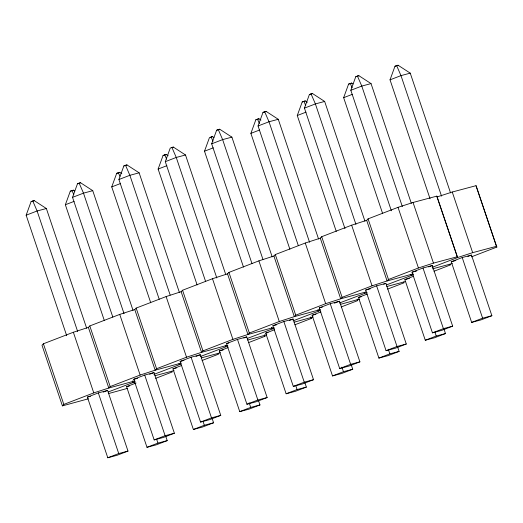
<?xml version="1.0" encoding="UTF-8"?>
<svg xmlns="http://www.w3.org/2000/svg" width="523" height="523" viewBox="0 0 523 523"><rect width="100%" height="100%" fill="white"/><g stroke="black" fill="none" stroke-linecap="round" stroke-linejoin="round"><path stroke-width="0.78" d="M66.709 335.714L26.15 215.201L31.092 201.63L32.772 200.982L34.191 200.603L46.37 208.52L86.661 328.254M104.352 320.625L65.355 204.748L70.304 191.176L73.403 190.15L74.756 191.032M112.824 317.095L72.534 197.361L77.476 183.782L79.156 183.142L80.575 182.762L92.748 190.673L133.045 310.407M150.735 302.778L111.739 186.907L116.681 173.329L119.78 172.309L121.813 173.623M159.208 299.248L118.911 179.513L123.853 165.941L125.533 165.294L126.958 164.915L139.131 172.825L179.428 292.566M197.119 284.93L158.123 169.06L163.065 155.488L166.164 154.462L168.19 155.782M205.591 281.4L165.294 161.666L170.237 148.094L171.917 147.447L173.335 147.068L185.515 154.985L225.805 274.719M243.496 267.09L204.5 151.212L209.448 137.641L212.547 136.614L213.9 137.497M251.968 263.559L211.678 143.825L216.62 130.247L218.3 129.606L219.719 129.227L231.892 137.137L272.189 256.871M289.879 249.242L250.883 133.372L255.825 119.793L258.924 118.773L260.957 120.087M298.352 245.712L258.055 125.978L262.997 112.406L264.677 111.759L266.102 111.379L278.275 119.29L318.572 239.031M336.263 231.395L297.267 115.524L302.209 101.952L305.308 100.926L307.334 102.247M344.99 228.643L304.438 108.13L309.381 94.558L311.061 93.911L312.479 93.532L324.659 101.449L364.949 221.183M382.64 213.554L343.644 97.677L348.593 84.105L351.691 83.079L353.045 83.961M391.374 210.795L350.822 90.289L355.764 76.711L357.444 76.07L358.863 75.691L371.036 83.602L411.333 203.336M430.063 198.799L390.027 79.836L394.97 66.258L396.65 65.617L398.068 65.238L410.248 73.148L450.538 192.882M432.188 267.318L457.645 257.525L436.823 196.132L413.046 202.473L398.029 207.337L368.081 218.862L366.669 220.314L351.646 225.184L321.697 236.71L320.285 238.161L305.262 243.032L275.314 254.551L273.902 256.009L258.885 260.872L228.937 272.398L227.525 273.849L212.501 278.72L182.553 290.245L181.141 291.697L166.118 296.567L136.17 308.086L134.757 309.544L119.741 314.408L89.793 325.934L88.38 327.385L73.357 332.255L43.409 343.781L41.997 345.232L62.407 405.874L88.472 398.774M62.407 405.874L63.819 404.416L93.767 392.897L108.784 388.027L134.856 380.934M181.239 363.086L155.168 370.186L140.144 375.05L110.196 386.575L108.784 388.027L88.38 327.385M227.616 345.239L201.551 352.339L186.528 357.202L156.58 368.728L155.168 370.186L134.757 309.544M274 327.398L247.928 334.491L232.912 339.362L202.963 350.881L201.551 352.339L181.141 291.697M320.383 309.551L294.312 316.65L279.289 321.514L249.34 333.04L247.928 334.491L227.525 273.849M365.995 291.958L340.695 298.803L325.672 303.673L295.724 315.192L294.312 316.65L273.902 256.009M413.144 273.862L387.072 280.956L372.056 285.826L342.107 297.345L340.695 298.803L320.285 238.161M471.393 256.865L496.85 247.072L496.438 246.32L472.661 252.661L457.645 257.525L457.226 256.773L433.456 263.115L418.433 267.979L388.484 279.504L387.072 280.956L366.669 220.314M33.073 201.035L34.191 200.603M80.575 182.762L77.476 183.782M126.958 164.915L123.853 165.941M171.655 147.715L173.335 147.068M219.719 129.227L216.62 130.247M266.102 111.379L262.997 112.406M312.479 93.532L309.381 94.558M358.863 75.691L355.764 76.711M72.279 190.581L73.403 190.15M119.78 172.309L116.681 173.329M166.164 154.462L163.065 155.488M210.867 137.261L212.547 136.614M258.924 118.773L255.825 119.793M305.308 100.926L302.209 101.952M351.691 83.079L348.593 84.105M398.068 65.238L394.97 66.258M26.15 215.201L37.107 210.985L46.37 208.52M72.534 197.361L83.49 193.144L92.748 190.673M118.911 179.513L129.867 175.297L139.131 172.825M165.294 161.666L176.251 157.449L185.515 154.985M211.678 143.825L222.635 139.608L231.892 137.137M258.055 125.978L269.012 121.761L278.275 119.29M304.438 108.13L315.395 103.92L324.659 101.449M350.822 90.289L361.779 86.073L371.036 83.602M65.355 204.748L74.122 201.375M111.739 186.907L120.506 183.534M158.123 169.06L166.883 165.686M204.5 151.212L213.266 147.839M250.883 133.372L259.65 129.998M297.267 115.524L306.027 112.151M343.644 97.677L352.41 94.31M390.027 79.836L400.984 75.619L410.248 73.148M87.374 397.127L98.331 392.91L107.594 390.439L127.998 451.081L117.041 455.298L107.784 457.762L87.374 397.127L90.459 396.303M133.757 379.28L144.708 375.063L153.971 372.592L174.381 433.234L163.424 437.45L154.161 439.921L133.757 379.28L137.614 378.253M180.134 361.432L191.091 357.216L200.355 354.751L220.758 415.386L209.808 419.603L200.544 422.074L180.134 361.432L183.998 360.406M226.518 343.591L237.475 339.375L246.738 336.904L267.142 397.545L256.185 401.762L246.928 404.227L226.518 343.591L228.832 342.97M272.901 325.744L283.852 321.527L293.115 319.056L313.525 379.698L302.569 383.915L293.305 386.386L272.901 325.744L276.759 324.718M319.278 307.897L330.235 303.68L339.499 301.215L359.902 361.851L348.952 366.067L339.689 368.538L319.278 307.897L322.364 307.073M365.662 290.056L376.619 285.839L385.882 283.368L406.286 344.01L395.329 348.226L386.072 350.691L365.662 290.056L370.291 288.82M412.046 272.208L422.996 267.992L432.26 265.521L452.67 326.162L441.713 330.379L432.449 332.85L412.046 272.208L416.674 270.973M103.208 392.126L107.594 390.439M149.591 374.278L153.971 372.592M195.968 356.438L200.355 354.751M243.816 338.028L246.738 336.904M289.467 320.462L293.115 319.056M334.387 303.183L339.499 301.215M383.686 284.211L385.882 283.368M428.612 266.926L432.26 265.521M108.268 391.949L135.228 381.712M153.899 374.39L180.853 364.113M200.283 356.549L227.989 346.023M247.412 338.414L274.372 328.176M293.043 320.854L319.998 310.577M339.427 303.013L367.133 292.488M386.556 284.878L413.516 274.64M165.654 436.019L167.21 440.628L156.253 444.844L146.989 447.309L126.579 386.674L136.078 383.019M212.037 418.178L213.587 422.78L202.63 426.997L193.373 429.468L172.963 368.826L181.729 365.453M258.421 400.33L259.97 404.939L249.013 409.149L239.75 411.621L219.346 350.979L228.106 347.605M304.798 382.483L306.354 387.092L295.397 391.309L286.133 393.773L265.723 333.138L274.49 329.765M351.181 364.642L352.731 369.245L341.774 373.461L332.517 375.932L312.107 315.291L320.874 311.917M397.565 346.795L399.114 351.404L388.158 355.614L378.894 358.085L358.49 297.443L367.251 294.07M443.942 328.947L445.498 333.556L434.541 337.773L425.277 340.238L404.867 279.602L413.634 276.229M451.251 261.755L462.208 257.538L471.471 255.067L491.875 315.709L480.918 319.926L471.661 322.397L451.251 261.755L455.879 260.519M467.817 256.473L471.471 255.067M155.71 378.325L172.178 371.99L171.766 371.238L154.893 375.736M202.094 360.484L218.562 354.143L218.15 353.391L201.277 357.889M248.471 342.637L264.945 336.302L264.429 334.766M294.854 324.79L311.322 318.455L310.806 316.918M341.238 306.949L357.706 300.607L357.189 299.071M387.615 289.101L404.089 282.766L403.671 282.008L386.804 286.506M433.998 271.254L450.466 264.919L450.055 264.167L432.416 268.868M107.784 457.762L118.734 453.546L127.998 451.081M154.161 439.921L165.118 435.705L174.381 433.234M200.544 422.074L211.501 417.857L220.758 415.386M246.928 404.227L257.878 400.017L267.142 397.545M293.305 386.386L304.262 382.169L313.525 379.698M339.689 368.538L350.645 364.322L359.902 361.851M386.072 350.691L397.022 346.481L406.286 344.01M432.449 332.85L443.406 328.634L452.67 326.162M146.989 447.309L157.946 443.099L167.21 440.628M193.373 429.468L204.323 425.251L213.587 422.78M239.75 411.621L250.707 407.404L259.97 404.939M286.133 393.773L297.09 389.563L306.354 387.092M332.517 375.932L343.467 371.716L352.731 369.245M378.894 358.085L389.851 353.868L399.114 351.404M425.277 340.238L436.234 336.028L445.498 333.556M471.661 322.397L482.611 318.18L491.875 315.709M450.055 264.167L452.349 263.409M403.671 282.008L405.207 281.505M340.421 304.353L359.589 299.097M294.037 322.201L313.205 316.945M247.66 340.042L266.828 334.785M218.15 353.391L220.445 352.633M171.766 371.238L174.061 370.48M127.684 388.321L108.516 393.577M437.235 196.883L452.258 192.019L476.028 185.678L496.85 247.072M31.092 201.63L32.511 201.25M70.304 191.176L71.723 190.797M404.867 279.602L409.502 278.367M358.49 297.443L361.576 296.619M312.107 315.291L315.964 314.264M265.723 333.138L268.038 332.517M219.346 350.979L223.203 349.952M172.963 368.826L176.82 367.8M126.579 386.674L129.671 385.85M410.849 274.621L411.261 275.373M364.466 292.462L364.877 293.22M357.294 299.856L357.706 300.607M318.082 310.309L318.5 311.061L317.984 309.524M310.91 317.703L311.322 318.455M271.705 328.156L272.117 328.908L271.6 327.372M264.527 335.544L264.945 336.302M225.321 345.997L225.733 346.756L225.217 345.219M178.938 363.845L179.356 364.596M132.561 381.692L132.973 382.444L132.456 380.907M396.65 65.617L400.984 75.619L441.536 196.125M357.444 76.07L361.779 86.073L402.331 206.578M350.266 83.458L352.129 87.746M311.061 93.911L315.395 103.92L355.947 224.426M303.889 101.305L305.746 105.594M264.677 111.759L269.012 121.761L309.57 242.273M257.506 119.152L259.362 123.435M218.3 129.606L222.635 139.608L262.925 259.343M211.129 136.993L212.985 141.282M171.917 147.447L176.251 157.449L216.803 277.961M164.745 154.841L166.602 159.129M125.533 165.294L129.867 175.297L170.165 295.031M118.361 172.688L119.911 176.258M79.156 183.142L83.49 193.144L124.043 313.65M71.984 190.529L73.841 194.818M32.772 200.982L37.107 210.985L77.659 331.497M476.028 185.678L496.438 246.32M452.258 192.019L472.661 252.661M462.208 257.538L482.611 318.18M436.823 196.132L457.226 256.773M413.046 202.473L433.456 263.115M422.996 267.992L443.406 328.634M398.029 207.337L418.433 267.979M434.94 332.19L436.234 336.028M368.081 218.862L388.484 279.504M376.619 285.839L397.022 346.481M351.646 225.184L372.056 285.826M388.301 349.266L389.851 353.868M321.697 236.71L342.107 297.345M330.235 303.68L350.645 364.322M305.262 243.032L325.672 303.673M341.918 367.107L343.467 371.716M275.314 254.551L295.724 315.192M283.852 321.527L304.262 382.169M258.885 260.872L279.289 321.514M295.796 385.719L297.09 389.563M228.937 272.398L249.34 333.04M237.475 339.375L257.878 400.017M212.501 278.72L232.912 339.362M249.157 402.802L250.707 407.404M182.553 290.245L202.963 350.881M191.091 357.216L211.501 417.857M166.118 296.567L186.528 357.202M203.035 421.414L204.323 425.251M136.17 308.086L156.58 368.728M144.708 375.063L165.118 435.705M119.741 314.408L140.144 375.05M156.652 439.255L157.946 443.099M89.793 325.934L110.196 386.575M98.331 392.91L118.734 453.546M73.357 332.255L93.767 392.897M43.409 343.781L63.819 404.416"/></g></svg>
